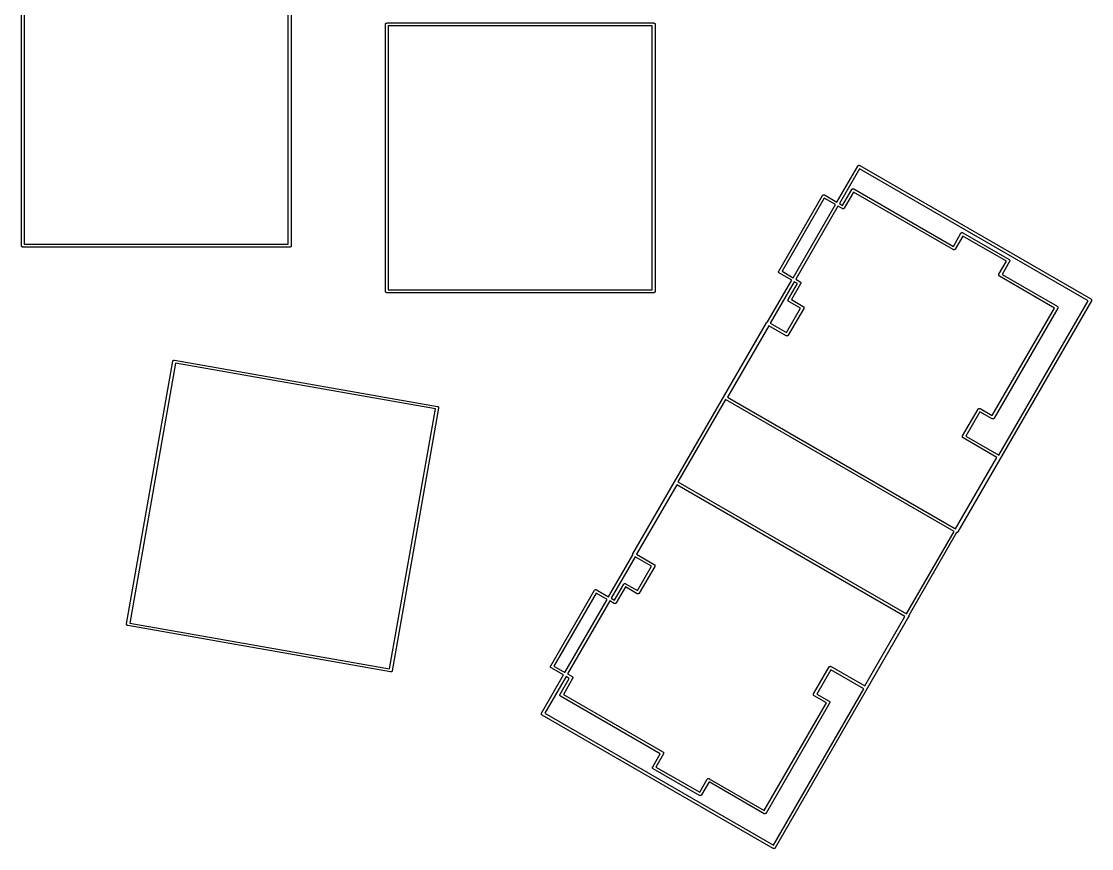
# Model space of a CAD drawing. Extents: x 77 to 210, y -136 to -50.
# Drawn here: x 153.6 to 209.6, y -135.8 to -92.5 of the extents above; entities that cross this region are included whole.
import ezdxf

# ---------------------------------------------------------------- set-up
doc = ezdxf.new("R2010")
doc.units = 0
doc.header["$MEASUREMENT"] = 0
doc.layers.add('BLACK', color=7, linetype='CONTINUOUS')

msp = doc.modelspace()

# ---------------------------------------------------------------- linework, layer by layer
at = {"layer": 'Black'}
for p, q in [((153.572, -104.27), (153.572, -90.3001)), ((153.725, -90.3763), (153.725, -104.194)), ((167.542, -104.194), (167.542, -90.3763)), ((167.695, -90.3001), (167.695, -104.27)), ((172.624, -92.6816), (172.626, -92.675)), ((172.624, -106.652), (172.624, -92.6816)), ((172.626, -92.6684), (172.628, -92.6621)), ((172.626, -92.675), (172.626, -92.6684)), ((172.628, -92.6621), (172.629, -92.6555)), ((172.629, -92.6555), (172.632, -92.6498)), ((172.632, -92.6498), (172.635, -92.6435)), ((172.635, -92.6435), (172.639, -92.6384)), ((172.639, -92.6384), (172.642, -92.6326)), ((172.642, -92.6326), (172.647, -92.6283)), ((172.647, -92.6283), (172.652, -92.6232)), ((172.652, -92.6232), (172.657, -92.6199)), ((172.657, -92.6199), (172.663, -92.6156)), ((172.663, -92.6156), (172.669, -92.6133)), ((172.669, -92.6133), (172.675, -92.61)), ((172.675, -92.61), (172.681, -92.6088)), ((172.681, -92.6088), (172.687, -92.6066)), ((172.687, -92.6066), (172.694, -92.6066)), ((172.694, -92.6066), (172.701, -92.6054)), ((172.701, -92.6054), (186.671, -92.6054)), ((172.777, -92.7578), (172.777, -106.575)), ((186.594, -92.7578), (172.777, -92.7578)), ((186.594, -106.575), (186.594, -92.7578)), ((186.671, -92.6054), (186.677, -92.6066)), ((186.677, -92.6066), (186.684, -92.6066)), ((186.684, -92.6066), (186.69, -92.6088)), ((186.69, -92.6088), (186.697, -92.61)), ((186.697, -92.61), (186.703, -92.6133)), ((186.703, -92.6133), (186.709, -92.6156)), ((186.709, -92.6156), (186.714, -92.6199)), ((186.714, -92.6199), (186.72, -92.6232)), ((186.72, -92.6232), (186.724, -92.6283)), ((186.724, -92.6283), (186.729, -92.6326)), ((186.729, -92.6326), (186.732, -92.6384)), ((186.732, -92.6384), (186.737, -92.6435)), ((186.737, -92.6435), (186.739, -92.6498)), ((186.739, -92.6498), (186.742, -92.6555)), ((186.742, -92.6555), (186.743, -92.6621)), ((186.743, -92.6621), (186.746, -92.6684)), ((186.746, -92.6684), (186.746, -92.675)), ((186.746, -92.675), (186.747, -92.6816)), ((186.747, -92.6816), (186.747, -106.652)), ((196.255, -101.984), (197.345, -100.096)), ((197.439, -100.238), (196.387, -102.06)), ((197.345, -100.096), (197.35, -100.091)), ((197.35, -100.091), (197.353, -100.085)), ((197.353, -100.085), (197.358, -100.08)), ((197.358, -100.08), (197.362, -100.075)), ((197.362, -100.075), (197.368, -100.072)), ((197.368, -100.072), (197.373, -100.068)), ((197.373, -100.068), (197.379, -100.065)), ((197.379, -100.065), (197.385, -100.062)), ((197.385, -100.062), (197.392, -100.061)), ((197.392, -100.061), (197.398, -100.059)), ((197.398, -100.059), (197.405, -100.059)), ((197.405, -100.059), (197.411, -100.058)), ((197.411, -100.058), (197.418, -100.059)), ((197.418, -100.059), (197.425, -100.059)), ((197.425, -100.059), (197.431, -100.061)), ((197.431, -100.061), (197.437, -100.062)), ((197.437, -100.062), (197.443, -100.065)), ((209.406, -107.147), (197.439, -100.238)), ((197.443, -100.065), (197.449, -100.068)), ((197.449, -100.068), (209.548, -107.053)), ((196.551, -102.154), (197.033, -101.319)), ((197.033, -101.319), (197.037, -101.313)), ((197.037, -101.313), (197.041, -101.308)), ((197.041, -101.308), (197.046, -101.303)), ((197.046, -101.303), (197.05, -101.298)), ((197.05, -101.298), (197.056, -101.295)), ((197.056, -101.295), (197.061, -101.291)), ((197.061, -101.291), (197.067, -101.288)), ((197.067, -101.288), (197.073, -101.285)), ((197.073, -101.285), (197.08, -101.284)), ((197.08, -101.284), (197.086, -101.282)), ((197.086, -101.282), (197.093, -101.282)), ((197.093, -101.282), (197.099, -101.28)), ((197.099, -101.28), (197.106, -101.282)), ((197.106, -101.282), (197.112, -101.282)), ((197.112, -101.282), (197.119, -101.284)), ((197.119, -101.284), (197.125, -101.285)), ((197.125, -101.285), (197.131, -101.288)), ((197.131, -101.288), (197.137, -101.291)), ((197.137, -101.291), (202.351, -104.301)), ((193.215, -105.596), (195.501, -101.636)), ((195.594, -101.778), (193.385, -105.606)), ((195.501, -101.636), (195.505, -101.631)), ((195.505, -101.631), (195.508, -101.625)), ((195.508, -101.625), (195.513, -101.621)), ((195.513, -101.621), (195.518, -101.616)), ((195.518, -101.616), (195.523, -101.613)), ((195.523, -101.613), (195.529, -101.608)), ((195.529, -101.608), (195.535, -101.606)), ((195.535, -101.606), (195.541, -101.603)), ((195.541, -101.603), (195.547, -101.602)), ((195.547, -101.602), (195.553, -101.599)), ((195.553, -101.599), (195.56, -101.599)), ((195.56, -101.599), (195.567, -101.598)), ((195.567, -101.598), (195.573, -101.599)), ((195.573, -101.599), (195.58, -101.599)), ((195.58, -101.599), (195.586, -101.602)), ((195.586, -101.602), (195.593, -101.603)), ((195.593, -101.603), (195.598, -101.606)), ((196.179, -102.116), (195.594, -101.778)), ((195.598, -101.606), (195.605, -101.608)), ((195.605, -101.608), (196.255, -101.984)), ((197.127, -101.461), (196.644, -102.297)), ((202.34, -104.471), (197.127, -101.461)), ((193.969, -105.943), (196.179, -102.116)), ((196.311, -102.192), (194.101, -106.02)), ((196.54, -102.324), (196.311, -102.192)), ((196.387, -102.06), (196.551, -102.154)), ((196.547, -102.327), (196.54, -102.324)), ((196.552, -102.33), (196.547, -102.327)), ((196.559, -102.331), (196.552, -102.33)), ((196.565, -102.334), (196.559, -102.331)), ((196.572, -102.334), (196.565, -102.334)), ((196.578, -102.335), (196.572, -102.334)), ((196.585, -102.334), (196.578, -102.335)), ((196.592, -102.334), (196.585, -102.334)), ((196.598, -102.331), (196.592, -102.334)), ((196.605, -102.33), (196.598, -102.331)), ((196.61, -102.327), (196.605, -102.33)), ((196.617, -102.324), (196.61, -102.327)), ((196.622, -102.32), (196.617, -102.324)), ((196.627, -102.317), (196.622, -102.32)), ((196.632, -102.312), (196.627, -102.317)), ((196.637, -102.307), (196.632, -102.312)), ((196.64, -102.302), (196.637, -102.307)), ((196.644, -102.297), (196.64, -102.302)), ((202.351, -104.301), (202.744, -103.619)), ((202.744, -103.619), (202.749, -103.614)), ((202.749, -103.614), (202.752, -103.608)), ((202.752, -103.608), (202.757, -103.603)), ((202.757, -103.603), (202.761, -103.598)), ((202.761, -103.598), (202.767, -103.595)), ((202.767, -103.595), (202.772, -103.591)), ((202.772, -103.591), (202.778, -103.588)), ((202.778, -103.588), (202.784, -103.585)), ((202.784, -103.585), (202.791, -103.584)), ((202.791, -103.584), (202.797, -103.582)), ((202.797, -103.582), (202.804, -103.582)), ((202.804, -103.582), (202.81, -103.581)), ((202.81, -103.581), (202.817, -103.582)), ((202.817, -103.582), (202.823, -103.582)), ((202.823, -103.582), (202.83, -103.584)), ((202.83, -103.584), (202.836, -103.585)), ((202.836, -103.585), (202.842, -103.588)), ((202.842, -103.588), (202.848, -103.591)), ((202.848, -103.591), (205.268, -104.988)), ((202.838, -103.761), (202.444, -104.443)), ((205.126, -105.082), (202.838, -103.761)), ((153.573, -104.277), (153.572, -104.27)), ((153.573, -104.283), (153.573, -104.277)), ((153.576, -104.29), (153.573, -104.283)), ((153.577, -104.296), (153.576, -104.29)), ((153.58, -104.302), (153.577, -104.296)), ((153.583, -104.308), (153.58, -104.302)), ((153.587, -104.313), (153.583, -104.308)), ((153.59, -104.319), (153.587, -104.313)), ((153.595, -104.323), (153.59, -104.319)), ((153.6, -104.328), (153.595, -104.323)), ((153.605, -104.332), (153.6, -104.328)), ((153.61, -104.336), (153.605, -104.332)), ((153.617, -104.338), (153.61, -104.336)), ((153.622, -104.342), (153.617, -104.338)), ((153.629, -104.343), (153.622, -104.342)), ((153.635, -104.345), (153.629, -104.343)), ((153.642, -104.345), (153.635, -104.345)), ((153.649, -104.346), (153.642, -104.345)), ((167.619, -104.346), (153.649, -104.346)), ((153.725, -104.194), (167.542, -104.194)), ((167.625, -104.345), (167.619, -104.346)), ((167.632, -104.345), (167.625, -104.345)), ((167.638, -104.343), (167.632, -104.345)), ((167.645, -104.342), (167.638, -104.343)), ((167.65, -104.338), (167.645, -104.342)), ((167.657, -104.336), (167.65, -104.338)), ((167.662, -104.332), (167.657, -104.336)), ((167.668, -104.328), (167.662, -104.332)), ((167.672, -104.323), (167.668, -104.328)), ((167.677, -104.319), (167.672, -104.323)), ((167.68, -104.313), (167.677, -104.319)), ((167.685, -104.308), (167.68, -104.313)), ((167.687, -104.302), (167.685, -104.308)), ((167.69, -104.296), (167.687, -104.302)), ((167.691, -104.29), (167.69, -104.296)), ((167.694, -104.283), (167.691, -104.29)), ((167.695, -104.27), (167.694, -104.277)), ((167.694, -104.277), (167.694, -104.283)), ((202.347, -104.473), (202.34, -104.471)), ((202.352, -104.476), (202.347, -104.473)), ((202.359, -104.477), (202.352, -104.476)), ((202.365, -104.48), (202.359, -104.477)), ((202.372, -104.48), (202.365, -104.48)), ((202.378, -104.481), (202.372, -104.48)), ((202.385, -104.48), (202.378, -104.481)), ((202.392, -104.48), (202.385, -104.48)), ((202.398, -104.477), (202.392, -104.48)), ((202.405, -104.476), (202.398, -104.477)), ((202.41, -104.473), (202.405, -104.476)), ((202.417, -104.471), (202.41, -104.473)), ((202.422, -104.466), (202.417, -104.471)), ((202.427, -104.463), (202.422, -104.466)), ((202.432, -104.458), (202.427, -104.463)), ((202.437, -104.454), (202.432, -104.458)), ((202.44, -104.448), (202.437, -104.454)), ((202.444, -104.443), (202.44, -104.448)), ((204.732, -105.764), (205.126, -105.082)), ((205.296, -105.092), (204.902, -105.774)), ((205.268, -104.988), (205.273, -104.992)), ((205.273, -104.992), (205.279, -104.995)), ((205.279, -104.995), (205.283, -105)), ((205.283, -105), (205.288, -105.005)), ((205.288, -105.005), (205.292, -105.011)), ((205.292, -105.011), (205.296, -105.016)), ((205.296, -105.016), (205.298, -105.022)), ((205.298, -105.086), (205.296, -105.092)), ((205.298, -105.022), (205.302, -105.028)), ((205.302, -105.08), (205.298, -105.086)), ((205.302, -105.028), (205.303, -105.034)), ((205.303, -105.073), (205.302, -105.08)), ((205.303, -105.034), (205.305, -105.04)), ((205.305, -105.067), (205.303, -105.073)), ((205.305, -105.04), (205.305, -105.047)), ((205.305, -105.047), (205.306, -105.054)), ((205.306, -105.054), (205.305, -105.06)), ((205.305, -105.06), (205.305, -105.067)), ((193.204, -105.634), (193.206, -105.627)), ((193.206, -105.64), (193.204, -105.634)), ((193.206, -105.621), (193.208, -105.614)), ((193.206, -105.627), (193.206, -105.621)), ((193.206, -105.647), (193.206, -105.64)), ((193.208, -105.653), (193.206, -105.647)), ((193.208, -105.614), (193.209, -105.608)), ((193.209, -105.66), (193.208, -105.653)), ((193.209, -105.608), (193.212, -105.602)), ((193.212, -105.666), (193.209, -105.66)), ((193.212, -105.602), (193.215, -105.596)), ((193.215, -105.672), (193.212, -105.666)), ((193.219, -105.677), (193.215, -105.672)), ((193.222, -105.683), (193.219, -105.677)), ((193.227, -105.687), (193.222, -105.683)), ((193.232, -105.692), (193.227, -105.687)), ((193.237, -105.695), (193.232, -105.692)), ((193.243, -105.7), (193.237, -105.695)), ((193.893, -106.075), (193.243, -105.7)), ((193.385, -105.606), (193.969, -105.943)), ((204.722, -105.802), (204.723, -105.795)), ((204.723, -105.808), (204.722, -105.802)), ((204.723, -105.788), (204.725, -105.782)), ((204.723, -105.795), (204.723, -105.788)), ((204.723, -105.815), (204.723, -105.808)), ((204.725, -105.821), (204.723, -105.815)), ((204.725, -105.782), (204.727, -105.776)), ((204.727, -105.828), (204.725, -105.821)), ((204.727, -105.776), (204.73, -105.77)), ((204.73, -105.833), (204.727, -105.828)), ((204.73, -105.77), (204.732, -105.764)), ((204.732, -105.84), (204.73, -105.833)), ((204.736, -105.845), (204.732, -105.84)), ((204.74, -105.851), (204.736, -105.845)), ((204.745, -105.855), (204.74, -105.851)), ((204.749, -105.86), (204.745, -105.855)), ((204.755, -105.863), (204.749, -105.86)), ((204.76, -105.868), (204.755, -105.863)), ((204.902, -105.774), (207.784, -107.437)), ((192.631, -108.261), (193.893, -106.075)), ((194.025, -106.151), (192.768, -108.329)), ((193.706, -107.082), (194.188, -106.246)), ((194.358, -106.256), (193.876, -107.092)), ((194.188, -106.246), (194.025, -106.151)), ((194.101, -106.02), (194.331, -106.152)), ((194.331, -106.152), (194.336, -106.156)), ((194.336, -106.156), (194.341, -106.16)), ((194.341, -106.16), (194.346, -106.165)), ((194.346, -106.165), (194.351, -106.169)), ((194.351, -106.169), (194.354, -106.175)), ((194.354, -106.175), (194.358, -106.18)), ((194.358, -106.18), (194.361, -106.186)), ((194.361, -106.25), (194.358, -106.256)), ((194.361, -106.186), (194.364, -106.192)), ((194.364, -106.244), (194.361, -106.25)), ((194.364, -106.192), (194.365, -106.198)), ((194.365, -106.237), (194.364, -106.244)), ((194.365, -106.198), (194.368, -106.205)), ((194.368, -106.231), (194.365, -106.237)), ((194.368, -106.205), (194.368, -106.211)), ((194.368, -106.211), (194.369, -106.218)), ((194.369, -106.218), (194.368, -106.225)), ((194.368, -106.225), (194.368, -106.231)), ((207.642, -107.531), (204.76, -105.868)), ((172.626, -106.658), (172.624, -106.652)), ((172.626, -106.665), (172.626, -106.658)), ((172.628, -106.671), (172.626, -106.665)), ((172.629, -106.678), (172.628, -106.671)), ((172.632, -106.683), (172.629, -106.678)), ((172.635, -106.69), (172.632, -106.683)), ((172.639, -106.695), (172.635, -106.69)), ((172.642, -106.701), (172.639, -106.695)), ((172.647, -106.705), (172.642, -106.701)), ((172.652, -106.71), (172.647, -106.705)), ((172.657, -106.713), (172.652, -106.71)), ((172.663, -106.718), (172.657, -106.713)), ((172.669, -106.72), (172.663, -106.718)), ((172.675, -106.723), (172.669, -106.72)), ((172.681, -106.724), (172.675, -106.723)), ((172.687, -106.727), (172.681, -106.724)), ((172.694, -106.727), (172.687, -106.727)), ((172.701, -106.728), (172.694, -106.727)), ((186.671, -106.728), (172.701, -106.728)), ((172.777, -106.575), (186.594, -106.575)), ((186.677, -106.727), (186.671, -106.728)), ((186.684, -106.727), (186.677, -106.727)), ((186.69, -106.724), (186.684, -106.727)), ((186.697, -106.723), (186.69, -106.724)), ((186.703, -106.72), (186.697, -106.723)), ((186.709, -106.718), (186.703, -106.72)), ((186.714, -106.713), (186.709, -106.718)), ((186.72, -106.71), (186.714, -106.713)), ((186.724, -106.705), (186.72, -106.71)), ((186.729, -106.701), (186.724, -106.705)), ((186.732, -106.695), (186.729, -106.701)), ((186.737, -106.69), (186.732, -106.695)), ((186.739, -106.683), (186.737, -106.69)), ((186.742, -106.678), (186.739, -106.683)), ((186.743, -106.671), (186.742, -106.678)), ((186.746, -106.665), (186.743, -106.671)), ((186.747, -106.652), (186.746, -106.658)), ((186.746, -106.658), (186.746, -106.665)), ((193.613, -108.817), (194.35, -107.541)), ((193.696, -107.12), (193.697, -107.113)), ((193.697, -107.126), (193.696, -107.12)), ((193.697, -107.107), (193.699, -107.1)), ((193.697, -107.113), (193.697, -107.107)), ((193.697, -107.133), (193.697, -107.126)), ((193.699, -107.139), (193.697, -107.133)), ((193.699, -107.1), (193.7, -107.094)), ((193.7, -107.146), (193.699, -107.139)), ((193.7, -107.094), (193.703, -107.088)), ((193.703, -107.152), (193.7, -107.146)), ((193.703, -107.088), (193.706, -107.082)), ((193.706, -107.158), (193.703, -107.152)), ((193.71, -107.163), (193.706, -107.158)), ((193.713, -107.169), (193.71, -107.163)), ((193.719, -107.173), (193.713, -107.169)), ((193.723, -107.178), (193.719, -107.173)), ((193.729, -107.182), (193.723, -107.178)), ((193.734, -107.186), (193.729, -107.182)), ((194.35, -107.541), (193.734, -107.186)), ((193.876, -107.092), (194.492, -107.448)), ((194.492, -107.448), (194.497, -107.452)), ((194.497, -107.452), (194.503, -107.455)), ((194.503, -107.455), (194.507, -107.46)), ((194.507, -107.46), (194.512, -107.465)), ((194.512, -107.465), (194.515, -107.47)), ((194.515, -107.47), (194.52, -107.475)), ((194.52, -107.475), (194.522, -107.482)), ((194.522, -107.545), (194.52, -107.552)), ((194.522, -107.482), (194.525, -107.487)), ((194.525, -107.54), (194.522, -107.545)), ((194.525, -107.487), (194.526, -107.494)), ((194.526, -107.533), (194.525, -107.54)), ((194.526, -107.494), (194.529, -107.5)), ((194.529, -107.527), (194.526, -107.533)), ((194.529, -107.5), (194.529, -107.507)), ((194.529, -107.507), (194.53, -107.514)), ((194.53, -107.514), (194.529, -107.52)), ((194.529, -107.52), (194.529, -107.527)), ((209.576, -107.157), (202.591, -119.255)), ((204.39, -113.163), (207.642, -107.531)), ((207.812, -107.542), (204.484, -113.305)), ((204.734, -115.238), (209.406, -107.147)), ((207.784, -107.437), (207.789, -107.442)), ((207.789, -107.442), (207.795, -107.445)), ((207.795, -107.445), (207.799, -107.45)), ((207.799, -107.45), (207.804, -107.454)), ((207.804, -107.454), (207.807, -107.46)), ((207.807, -107.46), (207.812, -107.465)), ((207.812, -107.465), (207.814, -107.472)), ((207.814, -107.535), (207.812, -107.542)), ((207.814, -107.472), (207.817, -107.477)), ((207.817, -107.529), (207.814, -107.535)), ((207.817, -107.477), (207.818, -107.484)), ((207.818, -107.523), (207.817, -107.529)), ((207.818, -107.484), (207.821, -107.49)), ((207.821, -107.517), (207.818, -107.523)), ((207.821, -107.49), (207.821, -107.497)), ((207.821, -107.497), (207.822, -107.503)), ((207.822, -107.503), (207.821, -107.51)), ((207.821, -107.51), (207.821, -107.517)), ((209.548, -107.053), (209.553, -107.057)), ((209.553, -107.057), (209.559, -107.06)), ((209.559, -107.06), (209.563, -107.065)), ((209.563, -107.065), (209.568, -107.07)), ((209.568, -107.07), (209.571, -107.076)), ((209.571, -107.076), (209.576, -107.081)), ((209.576, -107.081), (209.578, -107.087)), ((209.578, -107.151), (209.576, -107.157)), ((209.578, -107.087), (209.581, -107.093)), ((209.581, -107.145), (209.578, -107.151)), ((209.581, -107.093), (209.582, -107.099)), ((209.582, -107.138), (209.581, -107.145)), ((209.582, -107.099), (209.585, -107.105)), ((209.585, -107.132), (209.582, -107.138)), ((209.585, -107.105), (209.585, -107.112)), ((209.585, -107.112), (209.586, -107.119)), ((209.586, -107.119), (209.585, -107.125)), ((209.585, -107.125), (209.585, -107.132)), ((194.52, -107.552), (193.707, -108.959)), ((185.578, -120.397), (192.563, -108.299)), ((192.691, -108.461), (190.53, -112.204)), ((192.563, -108.299), (192.567, -108.294)), ((192.567, -108.294), (192.571, -108.288)), ((192.571, -108.288), (192.576, -108.284)), ((192.576, -108.284), (192.58, -108.279)), ((192.58, -108.279), (192.586, -108.275)), ((192.586, -108.275), (192.591, -108.271)), ((192.591, -108.271), (192.597, -108.269)), ((192.597, -108.269), (192.603, -108.266)), ((192.603, -108.266), (192.61, -108.264)), ((192.61, -108.264), (192.616, -108.262)), ((192.616, -108.262), (192.622, -108.262)), ((192.622, -108.262), (192.629, -108.261)), ((192.629, -108.261), (192.631, -108.261)), ((193.603, -108.987), (192.691, -108.461)), ((192.768, -108.329), (193.613, -108.817)), ((193.609, -108.99), (193.603, -108.987)), ((193.615, -108.993), (193.609, -108.99)), ((193.621, -108.994), (193.615, -108.993)), ((193.628, -108.996), (193.621, -108.994)), ((193.634, -108.996), (193.628, -108.996)), ((193.641, -108.998), (193.634, -108.996)), ((193.647, -108.996), (193.641, -108.998)), ((193.654, -108.996), (193.647, -108.996)), ((193.66, -108.994), (193.654, -108.996)), ((193.667, -108.993), (193.66, -108.994)), ((193.673, -108.99), (193.667, -108.993)), ((193.679, -108.987), (193.673, -108.99)), ((193.684, -108.983), (193.679, -108.987)), ((193.69, -108.98), (193.684, -108.983)), ((193.694, -108.975), (193.69, -108.98)), ((193.699, -108.97), (193.694, -108.975)), ((193.703, -108.965), (193.699, -108.97)), ((193.707, -108.959), (193.703, -108.965)), ((159.075, -124.074), (161.501, -110.316)), ((161.501, -110.316), (161.504, -110.31)), ((161.504, -110.31), (161.505, -110.303)), ((161.505, -110.303), (161.508, -110.297)), ((161.508, -110.297), (161.51, -110.291)), ((161.51, -110.291), (161.515, -110.286)), ((161.515, -110.286), (161.518, -110.28)), ((161.518, -110.28), (161.523, -110.276)), ((161.523, -110.276), (161.527, -110.271)), ((161.527, -110.271), (161.533, -110.268)), ((161.533, -110.268), (161.538, -110.263)), ((161.538, -110.263), (161.544, -110.261)), ((161.544, -110.261), (161.55, -110.258)), ((161.55, -110.258), (161.557, -110.257)), ((161.557, -110.257), (161.57, -110.254)), ((161.57, -110.254), (161.576, -110.253)), ((161.576, -110.253), (161.583, -110.254)), ((161.583, -110.254), (161.59, -110.254)), ((161.59, -110.254), (175.347, -112.68)), ((161.638, -110.418), (159.239, -124.025)), ((175.246, -112.817), (161.638, -110.418)), ((190.42, -112.316), (187.925, -116.637)), ((202.386, -119.225), (190.42, -112.316)), ((190.53, -112.204), (202.462, -119.093)), ((172.846, -126.425), (175.246, -112.817)), ((175.409, -112.768), (172.983, -126.526)), ((175.347, -112.68), (175.354, -112.682)), ((175.354, -112.682), (175.36, -112.684)), ((175.36, -112.684), (175.366, -112.687)), ((175.366, -112.687), (175.372, -112.689)), ((175.372, -112.689), (175.377, -112.693)), ((175.377, -112.693), (175.383, -112.697)), ((175.383, -112.697), (175.387, -112.702)), ((175.387, -112.702), (175.392, -112.706)), ((175.392, -112.706), (175.396, -112.712)), ((175.396, -112.712), (175.4, -112.717)), ((175.4, -112.717), (175.402, -112.723)), ((175.402, -112.723), (175.406, -112.729)), ((175.406, -112.729), (175.407, -112.736)), ((175.407, -112.736), (175.409, -112.742)), ((175.409, -112.742), (175.409, -112.749)), ((175.409, -112.749), (175.41, -112.755)), ((175.41, -112.755), (175.409, -112.762)), ((175.409, -112.762), (175.409, -112.768)), ((202.836, -114.23), (203.648, -112.822)), ((203.742, -112.964), (203.006, -114.24)), ((203.648, -112.822), (203.653, -112.817)), ((203.653, -112.817), (203.656, -112.811)), ((203.656, -112.811), (203.661, -112.807)), ((203.661, -112.807), (203.665, -112.802)), ((203.665, -112.802), (203.671, -112.799)), ((203.671, -112.799), (203.676, -112.794)), ((203.676, -112.794), (203.683, -112.792)), ((203.683, -112.792), (203.688, -112.789)), ((203.688, -112.789), (203.695, -112.787)), ((203.695, -112.787), (203.701, -112.785)), ((203.701, -112.785), (203.708, -112.785)), ((203.708, -112.785), (203.714, -112.784)), ((203.714, -112.784), (203.721, -112.785)), ((203.721, -112.785), (203.728, -112.785)), ((203.728, -112.785), (203.734, -112.787)), ((203.734, -112.787), (203.74, -112.789)), ((203.74, -112.789), (203.746, -112.792)), ((204.38, -113.333), (203.742, -112.964)), ((203.746, -112.792), (203.753, -112.794)), ((203.753, -112.794), (204.39, -113.163)), ((204.387, -113.335), (204.38, -113.333)), ((204.392, -113.338), (204.387, -113.335)), ((204.399, -113.339), (204.392, -113.338)), ((204.405, -113.342), (204.399, -113.339)), ((204.412, -113.342), (204.405, -113.342)), ((204.418, -113.343), (204.412, -113.342)), ((204.425, -113.342), (204.418, -113.343)), ((204.432, -113.342), (204.425, -113.342)), ((204.438, -113.339), (204.432, -113.342)), ((204.444, -113.338), (204.438, -113.339)), ((204.45, -113.335), (204.444, -113.338)), ((204.456, -113.333), (204.45, -113.335)), ((204.462, -113.328), (204.456, -113.333)), ((204.467, -113.325), (204.462, -113.328)), ((204.472, -113.32), (204.467, -113.325)), ((204.477, -113.316), (204.472, -113.32)), ((204.48, -113.31), (204.477, -113.316)), ((204.484, -113.305), (204.48, -113.31)), ((202.825, -114.268), (202.827, -114.261)), ((202.827, -114.275), (202.825, -114.268)), ((202.827, -114.255), (202.829, -114.249)), ((202.827, -114.261), (202.827, -114.255)), ((202.829, -114.249), (202.83, -114.242)), ((202.83, -114.242), (202.833, -114.236)), ((202.833, -114.236), (202.836, -114.23)), ((203.006, -114.24), (204.734, -115.238)), ((202.827, -114.281), (202.827, -114.275)), ((202.829, -114.288), (202.827, -114.281)), ((202.83, -114.294), (202.829, -114.288)), ((202.833, -114.3), (202.83, -114.294)), ((202.836, -114.306), (202.833, -114.3)), ((202.84, -114.311), (202.836, -114.306)), ((202.843, -114.317), (202.84, -114.311)), ((202.848, -114.321), (202.843, -114.317)), ((202.853, -114.326), (202.848, -114.321)), ((202.858, -114.33), (202.853, -114.326)), ((202.864, -114.334), (202.858, -114.33)), ((204.623, -115.35), (202.864, -114.334)), ((202.462, -119.093), (204.623, -115.35)), ((187.874, -116.783), (185.773, -120.422)), ((199.815, -123.678), (187.874, -116.783)), ((187.925, -116.637), (199.892, -123.546)), ((199.892, -123.546), (202.386, -119.225)), ((202.523, -119.293), (200.015, -123.637)), ((202.525, -119.293), (202.523, -119.293)), ((202.531, -119.292), (202.525, -119.293)), ((202.538, -119.292), (202.531, -119.292)), ((202.544, -119.29), (202.538, -119.292)), ((202.551, -119.289), (202.544, -119.29)), ((202.557, -119.285), (202.551, -119.289)), ((202.563, -119.283), (202.557, -119.285)), ((202.568, -119.279), (202.563, -119.283)), ((202.574, -119.275), (202.568, -119.279)), ((202.578, -119.27), (202.574, -119.275)), ((202.583, -119.266), (202.578, -119.27)), ((202.586, -119.26), (202.583, -119.266)), ((202.591, -119.255), (202.586, -119.26)), ((185.568, -120.436), (185.569, -120.429)), ((185.569, -120.422), (185.571, -120.416)), ((185.569, -120.429), (185.569, -120.422)), ((185.571, -120.416), (185.572, -120.409)), ((185.572, -120.409), (185.576, -120.404)), ((185.576, -120.404), (185.578, -120.397)), ((185.773, -120.422), (186.694, -120.954)), ((184.307, -122.655), (185.573, -120.463)), ((185.697, -120.554), (184.439, -122.732)), ((185.569, -120.442), (185.568, -120.436)), ((185.569, -120.449), (185.569, -120.442)), ((185.571, -120.455), (185.569, -120.449)), ((185.572, -120.462), (185.571, -120.455)), ((185.573, -120.463), (185.572, -120.462)), ((186.552, -121.048), (185.697, -120.554)), ((186.694, -120.954), (186.699, -120.958)), ((186.699, -120.958), (186.705, -120.961)), ((186.705, -120.961), (186.709, -120.966)), ((186.709, -120.966), (186.714, -120.971)), ((186.714, -120.971), (186.718, -120.977)), ((186.718, -120.977), (186.722, -120.982)), ((186.722, -120.982), (186.724, -120.988)), ((186.724, -120.988), (186.727, -120.994)), ((185.815, -122.323), (186.552, -121.048)), ((186.722, -121.058), (185.909, -122.466)), ((186.724, -121.052), (186.722, -121.058)), ((186.727, -121.046), (186.724, -121.052)), ((186.727, -120.994), (186.729, -121)), ((186.729, -121.039), (186.727, -121.046)), ((186.729, -121), (186.731, -121.006)), ((186.731, -121.033), (186.729, -121.039)), ((186.731, -121.006), (186.731, -121.013)), ((186.731, -121.013), (186.732, -121.02)), ((186.732, -121.02), (186.731, -121.026)), ((186.731, -121.026), (186.731, -121.033)), ((184.613, -122.832), (185.095, -121.996)), ((185.095, -121.996), (185.099, -121.991)), ((185.099, -121.991), (185.103, -121.985)), ((185.103, -121.985), (185.108, -121.981)), ((185.108, -121.981), (185.112, -121.975)), ((185.112, -121.975), (185.118, -121.972)), ((185.118, -121.972), (185.123, -121.968)), ((185.123, -121.968), (185.129, -121.966)), ((185.129, -121.966), (185.135, -121.962)), ((185.135, -121.962), (185.142, -121.961)), ((185.142, -121.961), (185.148, -121.959)), ((185.148, -121.959), (185.155, -121.959)), ((185.155, -121.959), (185.161, -121.958)), ((185.161, -121.958), (185.168, -121.959)), ((185.168, -121.959), (185.174, -121.959)), ((185.174, -121.959), (185.181, -121.961)), ((185.181, -121.961), (185.187, -121.962)), ((185.187, -121.962), (185.193, -121.966)), ((185.193, -121.966), (185.199, -121.968)), ((185.199, -121.968), (185.815, -122.323)), ((181.277, -126.273), (183.563, -122.313)), ((183.656, -122.456), (181.447, -126.283)), ((183.563, -122.313), (183.567, -122.308)), ((183.567, -122.308), (183.57, -122.303)), ((183.57, -122.303), (183.575, -122.298)), ((183.575, -122.298), (183.58, -122.293)), ((183.58, -122.293), (183.585, -122.29)), ((183.585, -122.29), (183.591, -122.286)), ((183.591, -122.286), (183.597, -122.283)), ((183.597, -122.283), (183.603, -122.28)), ((183.603, -122.28), (183.609, -122.279)), ((183.609, -122.279), (183.615, -122.276)), ((183.615, -122.276), (183.622, -122.276)), ((183.622, -122.276), (183.629, -122.275)), ((183.629, -122.275), (183.635, -122.276)), ((183.635, -122.276), (183.642, -122.276)), ((183.642, -122.276), (183.648, -122.279)), ((183.648, -122.279), (183.655, -122.28)), ((183.655, -122.28), (183.66, -122.283)), ((184.231, -122.787), (183.656, -122.456)), ((183.66, -122.283), (183.667, -122.286)), ((183.667, -122.286), (184.307, -122.655)), ((185.189, -122.138), (184.706, -122.974)), ((185.805, -122.494), (185.189, -122.138)), ((185.811, -122.496), (185.805, -122.494)), ((185.817, -122.499), (185.811, -122.496)), ((185.824, -122.5), (185.817, -122.499)), ((185.83, -122.503), (185.824, -122.5)), ((185.837, -122.503), (185.83, -122.503)), ((185.843, -122.504), (185.837, -122.503)), ((185.85, -122.503), (185.843, -122.504)), ((185.856, -122.503), (185.85, -122.503)), ((185.863, -122.5), (185.856, -122.503)), ((185.869, -122.499), (185.863, -122.5)), ((185.875, -122.496), (185.869, -122.499)), ((185.881, -122.494), (185.875, -122.496)), ((185.886, -122.489), (185.881, -122.494)), ((185.892, -122.486), (185.886, -122.489)), ((185.896, -122.481), (185.892, -122.486)), ((185.901, -122.477), (185.896, -122.481)), ((185.905, -122.471), (185.901, -122.477)), ((185.909, -122.466), (185.905, -122.471)), ((182.021, -126.615), (184.231, -122.787)), ((184.363, -122.864), (182.153, -126.691)), ((184.602, -123.002), (184.363, -122.864)), ((184.439, -122.732), (184.613, -122.832)), ((184.609, -123.004), (184.602, -123.002)), ((184.614, -123.007), (184.609, -123.004)), ((184.621, -123.008), (184.614, -123.007)), ((184.627, -123.011), (184.621, -123.008)), ((184.634, -123.011), (184.627, -123.011)), ((184.64, -123.012), (184.634, -123.011)), ((184.647, -123.011), (184.64, -123.012)), ((184.654, -123.011), (184.647, -123.011)), ((184.66, -123.008), (184.654, -123.011)), ((184.667, -123.007), (184.66, -123.008)), ((184.672, -123.004), (184.667, -123.007)), ((184.679, -123.002), (184.672, -123.004)), ((184.684, -122.997), (184.679, -123.002)), ((184.689, -122.994), (184.684, -122.997)), ((184.694, -122.989), (184.689, -122.994)), ((184.699, -122.985), (184.694, -122.989)), ((184.702, -122.979), (184.699, -122.985)), ((184.706, -122.974), (184.702, -122.979)), ((200.01, -123.702), (193.025, -135.8)), ((197.714, -127.316), (199.815, -123.678)), ((200.012, -123.696), (200.01, -123.702)), ((200.016, -123.69), (200.012, -123.696)), ((200.015, -123.637), (200.016, -123.638)), ((200.016, -123.638), (200.017, -123.644)), ((200.017, -123.683), (200.016, -123.69)), ((200.017, -123.644), (200.019, -123.651)), ((200.019, -123.677), (200.017, -123.683)), ((200.019, -123.651), (200.019, -123.657)), ((200.019, -123.657), (200.02, -123.664)), ((200.02, -123.664), (200.019, -123.67)), ((200.019, -123.67), (200.019, -123.677)), ((159.074, -124.087), (159.075, -124.08)), ((159.075, -124.094), (159.074, -124.087)), ((159.075, -124.08), (159.075, -124.074)), ((159.075, -124.1), (159.075, -124.094)), ((159.078, -124.107), (159.075, -124.1)), ((159.079, -124.113), (159.078, -124.107)), ((159.082, -124.119), (159.079, -124.113)), ((159.084, -124.125), (159.082, -124.119)), ((159.089, -124.13), (159.084, -124.125)), ((159.092, -124.136), (159.089, -124.13)), ((159.097, -124.14), (159.092, -124.136)), ((159.101, -124.145), (159.097, -124.14)), ((159.107, -124.149), (159.101, -124.145)), ((159.112, -124.153), (159.107, -124.149)), ((159.119, -124.155), (159.112, -124.153)), ((159.124, -124.159), (159.119, -124.155)), ((159.131, -124.16), (159.124, -124.159)), ((159.137, -124.162), (159.131, -124.16)), ((172.895, -126.588), (159.137, -124.162)), ((159.239, -124.025), (172.846, -126.425)), ((172.902, -126.588), (172.895, -126.588)), ((172.908, -126.589), (172.902, -126.588)), ((172.915, -126.588), (172.908, -126.589)), ((172.921, -126.588), (172.915, -126.588)), ((172.928, -126.586), (172.921, -126.588)), ((172.934, -126.585), (172.928, -126.586)), ((172.94, -126.581), (172.934, -126.585)), ((172.946, -126.579), (172.94, -126.581)), ((172.951, -126.575), (172.946, -126.579)), ((172.957, -126.571), (172.951, -126.575)), ((172.961, -126.566), (172.957, -126.571)), ((172.967, -126.562), (172.961, -126.566)), ((172.97, -126.556), (172.967, -126.562)), ((172.974, -126.551), (172.97, -126.556)), ((172.976, -126.545), (172.974, -126.551)), ((172.98, -126.539), (172.976, -126.545)), ((172.981, -126.532), (172.98, -126.539)), ((172.983, -126.526), (172.981, -126.532)), ((181.266, -126.311), (181.268, -126.304)), ((181.268, -126.318), (181.266, -126.311)), ((181.268, -126.298), (181.27, -126.291)), ((181.268, -126.304), (181.268, -126.298)), ((181.268, -126.324), (181.268, -126.318)), ((181.27, -126.33), (181.268, -126.324)), ((181.27, -126.291), (181.271, -126.285)), ((181.271, -126.337), (181.27, -126.33)), ((181.271, -126.285), (181.274, -126.279)), ((181.274, -126.343), (181.271, -126.337)), ((181.274, -126.279), (181.277, -126.273)), ((181.277, -126.349), (181.274, -126.343)), ((181.281, -126.354), (181.277, -126.349)), ((181.284, -126.36), (181.281, -126.354)), ((181.289, -126.364), (181.284, -126.36)), ((181.294, -126.369), (181.289, -126.364)), ((181.299, -126.373), (181.294, -126.369)), ((181.305, -126.377), (181.299, -126.373)), ((181.945, -126.747), (181.305, -126.377)), ((181.447, -126.283), (182.021, -126.615)), ((195.038, -127.736), (195.851, -126.328)), ((195.945, -126.471), (195.208, -127.746)), ((195.851, -126.328), (195.855, -126.323)), ((195.855, -126.323), (195.858, -126.317)), ((195.858, -126.317), (195.863, -126.313)), ((195.863, -126.313), (195.868, -126.308)), ((195.868, -126.308), (195.873, -126.305)), ((195.873, -126.305), (195.879, -126.3)), ((195.879, -126.3), (195.885, -126.298)), ((195.885, -126.298), (195.891, -126.295)), ((195.891, -126.295), (195.897, -126.294)), ((195.897, -126.294), (195.903, -126.291)), ((195.903, -126.291), (195.91, -126.291)), ((195.91, -126.291), (195.917, -126.29)), ((195.917, -126.29), (195.923, -126.291)), ((195.923, -126.291), (195.93, -126.291)), ((195.93, -126.291), (195.936, -126.294)), ((195.936, -126.294), (195.943, -126.295)), ((195.943, -126.295), (195.948, -126.298)), ((197.663, -127.463), (195.945, -126.471)), ((195.948, -126.298), (195.955, -126.3)), ((195.955, -126.3), (197.714, -127.316)), ((180.795, -128.739), (181.945, -126.747)), ((182.077, -126.823), (180.965, -128.749)), ((181.768, -127.759), (182.25, -126.923)), ((182.42, -126.933), (181.938, -127.769)), ((182.25, -126.923), (182.077, -126.823)), ((182.153, -126.691), (182.393, -126.829)), ((182.393, -126.829), (182.398, -126.833)), ((182.398, -126.833), (182.403, -126.837)), ((182.403, -126.837), (182.408, -126.842)), ((182.408, -126.842), (182.413, -126.846)), ((182.413, -126.846), (182.416, -126.852)), ((182.416, -126.852), (182.42, -126.857)), ((182.42, -126.857), (182.423, -126.863)), ((182.423, -126.927), (182.42, -126.933)), ((182.423, -126.863), (182.426, -126.869)), ((182.426, -126.921), (182.423, -126.927)), ((182.426, -126.869), (182.427, -126.876)), ((182.427, -126.915), (182.426, -126.921)), ((182.427, -126.876), (182.43, -126.882)), ((182.43, -126.908), (182.427, -126.915)), ((182.43, -126.882), (182.43, -126.889)), ((182.43, -126.889), (182.431, -126.895)), ((182.431, -126.895), (182.43, -126.902)), ((182.43, -126.902), (182.43, -126.908)), ((192.931, -135.658), (197.663, -127.463)), ((181.758, -127.797), (181.759, -127.79)), ((181.759, -127.804), (181.758, -127.797)), ((181.759, -127.784), (181.761, -127.778)), ((181.759, -127.79), (181.759, -127.784)), ((181.759, -127.81), (181.759, -127.804)), ((181.761, -127.817), (181.759, -127.81)), ((181.761, -127.778), (181.762, -127.771)), ((181.762, -127.823), (181.761, -127.817)), ((181.762, -127.771), (181.765, -127.765)), ((181.765, -127.829), (181.762, -127.823)), ((181.765, -127.765), (181.768, -127.759)), ((181.768, -127.835), (181.765, -127.829)), ((181.772, -127.84), (181.768, -127.835)), ((181.775, -127.846), (181.772, -127.84)), ((181.781, -127.85), (181.775, -127.846)), ((181.785, -127.855), (181.781, -127.85)), ((181.791, -127.859), (181.785, -127.855)), ((181.796, -127.863), (181.791, -127.859)), ((187.009, -130.873), (181.796, -127.863)), ((181.938, -127.769), (187.151, -130.779)), ((192.452, -133.84), (195.704, -128.209)), ((195.874, -128.219), (192.546, -133.982)), ((195.028, -127.774), (195.029, -127.768)), ((195.029, -127.781), (195.028, -127.774)), ((195.029, -127.761), (195.031, -127.755)), ((195.029, -127.768), (195.029, -127.761)), ((195.029, -127.787), (195.029, -127.781)), ((195.031, -127.794), (195.029, -127.787)), ((195.031, -127.755), (195.032, -127.748)), ((195.032, -127.8), (195.031, -127.794)), ((195.032, -127.748), (195.036, -127.742)), ((195.036, -127.806), (195.032, -127.8)), ((195.036, -127.742), (195.038, -127.736)), ((195.038, -127.812), (195.036, -127.806)), ((195.042, -127.817), (195.038, -127.812)), ((195.045, -127.823), (195.042, -127.817)), ((195.051, -127.828), (195.045, -127.823)), ((195.055, -127.833), (195.051, -127.828)), ((195.061, -127.836), (195.055, -127.833)), ((195.066, -127.84), (195.061, -127.836)), ((195.704, -128.209), (195.066, -127.84)), ((195.208, -127.746), (195.846, -128.115)), ((195.846, -128.115), (195.851, -128.119)), ((195.851, -128.119), (195.857, -128.122)), ((195.857, -128.122), (195.861, -128.127)), ((195.861, -128.127), (195.866, -128.132)), ((195.866, -128.132), (195.869, -128.137)), ((195.869, -128.137), (195.874, -128.143)), ((195.874, -128.143), (195.876, -128.149)), ((195.876, -128.212), (195.874, -128.219)), ((195.876, -128.149), (195.879, -128.155)), ((195.879, -128.207), (195.876, -128.212)), ((195.879, -128.155), (195.88, -128.161)), ((195.88, -128.2), (195.879, -128.207)), ((195.88, -128.161), (195.883, -128.167)), ((195.883, -128.194), (195.88, -128.2)), ((195.883, -128.167), (195.883, -128.174)), ((195.883, -128.174), (195.884, -128.181)), ((195.884, -128.181), (195.883, -128.187)), ((195.883, -128.187), (195.883, -128.194)), ((180.785, -128.777), (180.786, -128.771)), ((180.786, -128.784), (180.785, -128.777)), ((180.786, -128.764), (180.788, -128.758)), ((180.786, -128.771), (180.786, -128.764)), ((180.786, -128.79), (180.786, -128.784)), ((180.788, -128.797), (180.786, -128.79)), ((180.788, -128.758), (180.789, -128.751)), ((180.789, -128.803), (180.788, -128.797)), ((180.789, -128.751), (180.793, -128.745)), ((180.793, -128.809), (180.789, -128.803)), ((180.793, -128.745), (180.795, -128.739)), ((180.795, -128.815), (180.793, -128.809)), ((180.799, -128.82), (180.795, -128.815)), ((180.802, -128.826), (180.799, -128.82)), ((180.808, -128.831), (180.802, -128.826)), ((180.812, -128.836), (180.808, -128.831)), ((180.965, -128.749), (192.931, -135.658)), ((180.818, -128.839), (180.812, -128.836)), ((180.823, -128.843), (180.818, -128.839)), ((192.921, -135.828), (180.823, -128.843)), ((186.615, -131.555), (187.009, -130.873)), ((187.179, -130.883), (186.785, -131.565)), ((187.151, -130.779), (187.156, -130.783)), ((187.156, -130.783), (187.162, -130.787)), ((187.162, -130.787), (187.166, -130.792)), ((187.166, -130.792), (187.171, -130.796)), ((187.171, -130.796), (187.175, -130.802)), ((187.175, -130.802), (187.179, -130.807)), ((187.179, -130.807), (187.181, -130.813)), ((187.181, -130.877), (187.179, -130.883)), ((187.181, -130.813), (187.185, -130.819)), ((187.185, -130.871), (187.181, -130.877)), ((187.185, -130.819), (187.186, -130.826)), ((187.186, -130.865), (187.185, -130.871)), ((187.186, -130.826), (187.188, -130.832)), ((187.188, -130.858), (187.186, -130.865)), ((187.188, -130.832), (187.188, -130.838)), ((187.188, -130.838), (187.189, -130.845)), ((187.189, -130.845), (187.188, -130.852)), ((187.188, -130.852), (187.188, -130.858)), ((186.605, -131.593), (186.606, -131.586)), ((186.606, -131.6), (186.605, -131.593)), ((186.606, -131.58), (186.608, -131.573)), ((186.606, -131.586), (186.606, -131.58)), ((186.606, -131.606), (186.606, -131.6)), ((186.608, -131.612), (186.606, -131.606)), ((186.608, -131.573), (186.61, -131.567)), ((186.61, -131.619), (186.608, -131.612)), ((186.61, -131.567), (186.613, -131.561)), ((186.613, -131.625), (186.61, -131.619)), ((186.613, -131.561), (186.615, -131.555)), ((186.615, -131.631), (186.613, -131.625)), ((186.62, -131.636), (186.615, -131.631)), ((186.785, -131.565), (189.073, -132.886)), ((186.623, -131.642), (186.62, -131.636)), ((186.628, -131.646), (186.623, -131.642)), ((186.632, -131.651), (186.628, -131.646)), ((186.638, -131.655), (186.632, -131.651)), ((186.643, -131.659), (186.638, -131.655)), ((189.063, -133.056), (186.643, -131.659)), ((189.471, -132.199), (189.474, -132.193)), ((189.474, -132.193), (189.479, -132.189)), ((189.479, -132.189), (189.484, -132.184)), ((189.484, -132.184), (189.49, -132.18)), ((189.49, -132.18), (189.495, -132.176)), ((189.495, -132.176), (189.501, -132.174)), ((189.501, -132.174), (189.507, -132.17)), ((189.507, -132.17), (189.513, -132.169)), ((189.513, -132.169), (189.52, -132.167)), ((189.52, -132.167), (189.526, -132.167)), ((189.526, -132.167), (189.533, -132.166)), ((189.533, -132.166), (189.539, -132.167)), ((189.539, -132.167), (189.546, -132.167)), ((189.546, -132.167), (189.552, -132.169)), ((189.552, -132.169), (189.559, -132.17)), ((189.559, -132.17), (189.565, -132.174)), ((189.565, -132.174), (189.571, -132.176)), ((189.571, -132.176), (192.452, -133.84)), ((189.073, -132.886), (189.467, -132.204)), ((189.561, -132.346), (189.167, -133.028)), ((189.467, -132.204), (189.471, -132.199)), ((192.442, -134.01), (189.561, -132.346)), ((189.069, -133.058), (189.063, -133.056)), ((189.075, -133.062), (189.069, -133.058)), ((189.081, -133.063), (189.075, -133.062)), ((189.088, -133.065), (189.081, -133.063)), ((189.094, -133.065), (189.088, -133.065)), ((189.101, -133.066), (189.094, -133.065)), ((189.107, -133.065), (189.101, -133.066)), ((189.114, -133.065), (189.107, -133.065)), ((189.12, -133.063), (189.114, -133.065)), ((189.127, -133.062), (189.12, -133.063)), ((189.133, -133.058), (189.127, -133.062)), ((189.139, -133.056), (189.133, -133.058)), ((189.144, -133.052), (189.139, -133.056)), ((189.15, -133.048), (189.144, -133.052)), ((189.154, -133.043), (189.15, -133.048)), ((189.159, -133.039), (189.154, -133.043)), ((189.163, -133.033), (189.159, -133.039)), ((189.167, -133.028), (189.163, -133.033)), ((192.449, -134.012), (192.442, -134.01)), ((192.454, -134.015), (192.449, -134.012)), ((192.461, -134.017), (192.454, -134.015)), ((192.467, -134.019), (192.461, -134.017)), ((192.474, -134.019), (192.467, -134.019)), ((192.48, -134.02), (192.474, -134.019)), ((192.487, -134.019), (192.48, -134.02)), ((192.494, -134.019), (192.487, -134.019)), ((192.5, -134.017), (192.494, -134.019)), ((192.506, -134.015), (192.5, -134.017)), ((192.512, -134.012), (192.506, -134.015)), ((192.518, -134.01), (192.512, -134.012)), ((192.524, -134.006), (192.518, -134.01)), ((192.529, -134.002), (192.524, -134.006)), ((192.534, -133.997), (192.529, -134.002)), ((192.539, -133.993), (192.534, -133.997)), ((192.542, -133.987), (192.539, -133.993)), ((192.546, -133.982), (192.542, -133.987)), ((192.927, -135.831), (192.921, -135.828)), ((192.933, -135.834), (192.927, -135.831)), ((192.94, -135.835), (192.933, -135.834)), ((192.946, -135.837), (192.94, -135.835)), ((192.953, -135.837), (192.946, -135.837)), ((192.959, -135.838), (192.953, -135.837)), ((192.966, -135.837), (192.959, -135.838)), ((192.972, -135.837), (192.966, -135.837)), ((192.979, -135.835), (192.972, -135.837)), ((192.985, -135.834), (192.979, -135.835)), ((192.991, -135.831), (192.985, -135.834)), ((192.997, -135.828), (192.991, -135.831)), ((193.002, -135.824), (192.997, -135.828)), ((193.008, -135.821), (193.002, -135.824)), ((193.012, -135.816), (193.008, -135.821)), ((193.018, -135.811), (193.012, -135.816)), ((193.021, -135.805), (193.018, -135.811)), ((193.025, -135.8), (193.021, -135.805))]:
    msp.add_line(p, q, dxfattribs=at)

doc.saveas('drawing.dxf')
